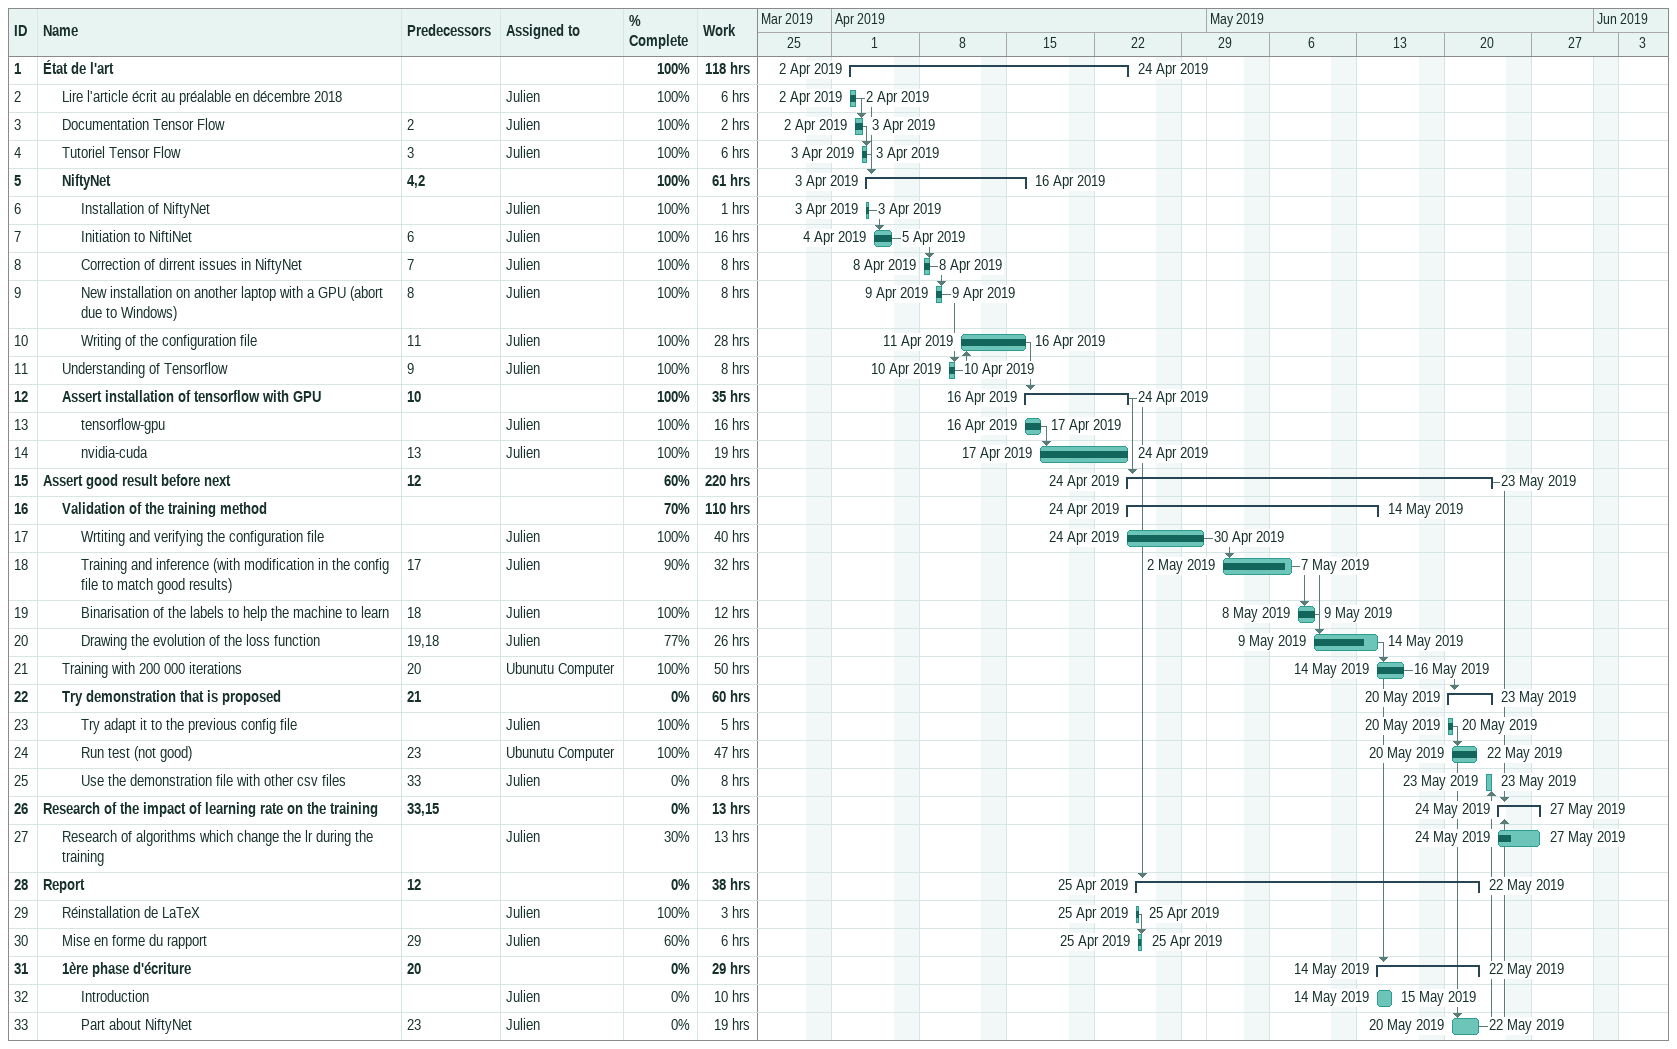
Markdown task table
| ID | Level | Task | Start | Finish | Predecessors | Resources | % complete | Work (h) |
|---|---|---|---|---|---|---|---|---|
| 1 | 1 | **État de l'art** | 2019-04-02 | 2019-04-24 |  |  | 100 | 118 |
| 2 | 2 | Lire l'article écrit au préalable en décembre 2018 | 2019-04-02 | 2019-04-02 |  | Julien | 100 | 6 |
| 3 | 2 | Documentation Tensor Flow | 2019-04-02 | 2019-04-03 | 2 | Julien | 100 | 2 |
| 4 | 2 | Tutoriel Tensor Flow | 2019-04-03 | 2019-04-03 | 3 | Julien | 100 | 6 |
| 5 | 2 | **NiftyNet** | 2019-04-03 | 2019-04-16 | 4, 2 |  | 100 | 61 |
| 6 | 3 | Installation of NiftyNet | 2019-04-03 | 2019-04-03 |  | Julien | 100 | 1 |
| 7 | 3 | Initiation to NiftiNet | 2019-04-04 | 2019-04-05 | 6 | Julien | 100 | 16 |
| 8 | 3 | Correction of dirrent issues in NiftyNet | 2019-04-08 | 2019-04-08 | 7 | Julien | 100 | 8 |
| 9 | 3 | New installation on another laptop with a GPU (abort due to Windows) | 2019-04-09 | 2019-04-09 | 8 | Julien | 100 | 8 |
| 10 | 3 | Writing of the configuration file | 2019-04-11 | 2019-04-16 | 11 | Julien | 100 | 28 |
| 11 | 2 | Understanding of Tensorflow | 2019-04-10 | 2019-04-10 | 9 | Julien | 100 | 8 |
| 12 | 2 | **Assert installation of tensorflow with GPU** | 2019-04-16 | 2019-04-24 | 10 |  | 100 | 35 |
| 13 | 3 | tensorflow-gpu | 2019-04-16 | 2019-04-17 |  | Julien | 100 | 16 |
| 14 | 3 | nvidia-cuda | 2019-04-17 | 2019-04-24 | 13 | Julien | 100 | 19 |
| 15 | 1 | **Assert good result before next** | 2019-04-24 | 2019-05-23 | 12 |  | 60 | 220 |
| 16 | 2 | **Validation of the training method** | 2019-04-24 | 2019-05-14 |  |  | 70 | 110 |
| 17 | 3 | Wrtiting and verifying the configuration file | 2019-04-24 | 2019-04-30 |  | Julien | 100 | 40 |
| 18 | 3 | Training and inference (with modification in the config file to match good results) | 2019-05-02 | 2019-05-07 | 17 | Julien | 90 | 32 |
| 19 | 3 | Binarisation of the labels to help the machine to learn | 2019-05-08 | 2019-05-09 | 18 | Julien | 100 | 12 |
| 20 | 3 | Drawing the evolution of the loss function | 2019-05-09 | 2019-05-14 | 19, 18 | Julien | 77 | 26 |
| 21 | 2 | Training with 200 000 iterations | 2019-05-14 | 2019-05-16 | 20 | Ubunutu Computer | 100 | 50 |
| 22 | 2 | **Try demonstration that is proposed** | 2019-05-20 | 2019-05-23 | 21 |  | 0 | 60 |
| 23 | 3 | Try adapt it to the previous config file | 2019-05-20 | 2019-05-20 |  | Julien | 100 | 5 |
| 24 | 3 | Run test (not good) | 2019-05-20 | 2019-05-22 | 23 | Ubunutu Computer | 100 | 47 |
| 25 | 3 | Use the demonstration file with other csv files | 2019-05-23 | 2019-05-23 | 33 | Julien | 0 | 8 |
| 26 | 1 | **Research of the impact of learning rate on the training** | 2019-05-24 | 2019-05-27 | 33, 15 |  | 0 | 13 |
| 27 | 2 | Research of algorithms which change the lr during the training | 2019-05-24 | 2019-05-27 |  | Julien | 30 | 13 |
| 28 | 1 | **Report** | 2019-04-25 | 2019-05-22 | 12 |  | 0 | 38 |
| 29 | 2 | Réinstallation de LaTeX | 2019-04-25 | 2019-04-25 |  | Julien | 100 | 3 |
| 30 | 2 | Mise en forme du rapport | 2019-04-25 | 2019-04-25 | 29 | Julien | 60 | 6 |
| 31 | 2 | **1ère phase d'écriture** | 2019-05-14 | 2019-05-22 | 20 |  | 0 | 29 |
| 32 | 3 | Introduction | 2019-05-14 | 2019-05-15 |  | Julien | 0 | 10 |
| 33 | 3 | Part about NiftyNet | 2019-05-20 | 2019-05-22 | 23 | Julien | 0 | 19 |
